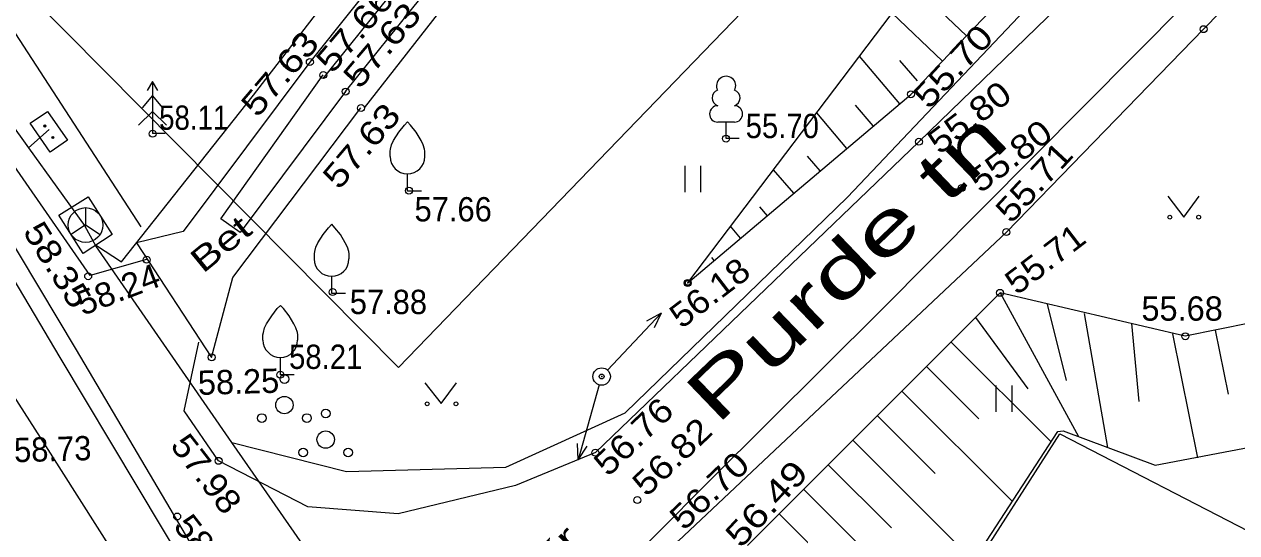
# Model space of a CAD drawing. Extents: x 640665 to 640855, y 6455425 to 6455565.
# Drawn here: x 640710.15 to 640745.05, y 6455472.92 to 6455487.57 of the extents above; entities that cross this region are included whole.
import ezdxf
from ezdxf.enums import TextEntityAlignment as Align

# ---------------------------------------------------------------- set-up
doc = ezdxf.new("R2010")
doc.units = 0
doc.header["$LTSCALE"] = 0.28
doc.header["$PDMODE"] = 32
doc.header["$PDSIZE"] = 0.14
for name, color, linetype, lineweight in [('11', 7, 'Continuous', 13), ('14', 7, 'Continuous', 13), ('16', 7, 'Continuous', 13), ('17', 7, 'Continuous', 13), ('23', 7, 'Continuous', 13), ('26', 7, 'Continuous', 13), ('28', 7, 'Continuous', 13), ('30', 7, 'Continuous', 13), ('40', 7, 'Continuous', 25), ('41', 7, 'Continuous', 13), ('42', 7, 'Continuous', 13), ('44', 7, 'Continuous', 13), ('59', 7, 'Continuous', 13), ('63', 7, 'Continuous', 13)]:
    doc.layers.add(name, color=color, linetype=linetype, lineweight=lineweight)

msp = doc.modelspace()

# ---------------------------------------------------------------- linework, layer by layer
at = {"layer": '11'}
msp.add_lwpolyline([(640699.18, 6455495.73), (640700.39, 6455494.55), (640703.4, 6455491.02), (640705.96, 6455486.76), (640711.17, 6455477.97), (640715.6, 6455470.55), (640719.47, 6455463.57), (640721.48, 6455460.15), (640727.99, 6455449.55), (640731.41, 6455443.71)], dxfattribs=at)
at = {"layer": '14'}
for p, q in [((640726.94, 6455477.6), (640728.48, 6455479.25)), ((640728.48, 6455479.25), (640728.06, 6455479.02)), ((640728.48, 6455479.25), (640728.28, 6455478.82)), ((640726.7, 6455477.18), (640726.09, 6455475.02)), ((640726.09, 6455475.02), (640726.07, 6455475.49)), ((640726.09, 6455475.02), (640726.35, 6455475.41))]:
    msp.add_line(p, q, dxfattribs=at)
msp.add_point((640726.77, 6455477.42), dxfattribs=at)
at = {"layer": '16'}
msp.add_line((640711.91, 6455481.79), (640712.33, 6455481.51), dxfattribs=at)
msp.add_lwpolyline([(640711.91, 6455482.29), (640711.91, 6455481.79), (640711.5, 6455481.51)], dxfattribs=at)
msp.add_circle((640711.9136, 6455481.7867), 0.5, dxfattribs=at)
at = {"layer": '17'}
msp.add_line((640710.86, 6455484.54), (640710.27, 6455484.01), dxfattribs=at)
for points in [[(640696.29, 6455500.61), (640703.2, 6455493.89), (640710.27, 6455484.01), (640711.9, 6455481.74)], [(640727.45, 6455476.37), (640733.85, 6455482.59), (640749.16, 6455498.76)], [(640712.23, 6455481.2), (640712.95, 6455480.73), (640716.75, 6455485.53), (640721.97, 6455492.31), (640723.45, 6455494.45), (640722.68, 6455495.38)], [(640717.53, 6455454.32), (640718.96, 6455455.98), (640724.29, 6455461.71), (640723.84, 6455464.41), (640716.74, 6455474.64), (640716.12, 6455475.52), (640712.21, 6455481.19), (640711.9, 6455481.74)], [(640716.12, 6455475.52), (640719.42, 6455474.68), (640724.01, 6455474.81), (640727.45, 6455476.37)]]:
    msp.add_lwpolyline(points, dxfattribs=at)
msp.add_lwpolyline([(640711.14, 6455482.07), (640711.99, 6455482.6), (640712.68, 6455481.51), (640711.84, 6455480.97)], close=True, dxfattribs=at)
at = {"layer": '23'}
for points in [[(640719.47, 6455463.57), (640719.89, 6455464.03), (640723.43, 6455467.92), (640729.91, 6455474.45), (640734.81, 6455479.32), (640743.59, 6455488.17), (640750.34, 6455494.86), (640758.02, 6455503.01), (640765.58, 6455511.04), (640769.37, 6455515.09)], [(640732, 6455443.71), (640728.47, 6455449.73), (640721.83, 6455460.48), (640719.48, 6455464.19), (640715.63, 6455471.44), (640711.65, 6455478.19), (640706.22, 6455487.27), (640703.59, 6455491.41), (640700.64, 6455494.88), (640699.32, 6455496.19)]]:
    msp.add_lwpolyline(points, dxfattribs=at)
at = {"layer": '26'}
msp.add_lwpolyline([(640710.82, 6455485.06), (640711.39, 6455484.23), (640710.89, 6455483.89), (640710.32, 6455484.72)], close=True, dxfattribs=at)
for centre, radius in [((640710.7417, 6455484.64), 0.0304), ((640710.7417, 6455484.64), 0.029), ((640710.7417, 6455484.64), 0.0277), ((640710.7417, 6455484.64), 0.0263), ((640710.7417, 6455484.64), 0.0249), ((640710.7417, 6455484.64), 0.0236), ((640710.7417, 6455484.64), 0.0222), ((640710.7417, 6455484.64), 0.0209), ((640710.7417, 6455484.64), 0.0195), ((640710.7417, 6455484.64), 0.0181), ((640710.7417, 6455484.64), 0.0168), ((640710.7417, 6455484.64), 0.0154), ((640710.7417, 6455484.64), 0.014), ((640710.7417, 6455484.64), 0.0127), ((640710.7417, 6455484.64), 0.0113), ((640710.7417, 6455484.64), 0.00996), ((640710.7417, 6455484.64), 0.0086), ((640710.7417, 6455484.64), 0.00724), ((640710.7417, 6455484.64), 0.00587), ((640710.7417, 6455484.64), 0.00451), ((640710.7417, 6455484.64), 0.00315), ((640710.7417, 6455484.64), 0.00179), ((640710.7417, 6455484.64), 0.00043), ((640710.9684, 6455484.3105), 0.0304), ((640710.9684, 6455484.3105), 0.029), ((640710.9684, 6455484.3105), 0.0277), ((640710.9684, 6455484.3105), 0.0263), ((640710.9684, 6455484.3105), 0.0249), ((640710.9684, 6455484.3105), 0.0236), ((640710.9684, 6455484.3105), 0.0222), ((640710.9684, 6455484.3105), 0.0209), ((640710.9684, 6455484.3105), 0.0195), ((640710.9684, 6455484.3105), 0.0181), ((640710.9684, 6455484.3105), 0.0168), ((640710.9684, 6455484.3105), 0.0154), ((640710.9684, 6455484.3105), 0.014), ((640710.9684, 6455484.3105), 0.0127), ((640710.9684, 6455484.3105), 0.0113), ((640710.9684, 6455484.3105), 0.00996), ((640710.9684, 6455484.3105), 0.0086), ((640710.9684, 6455484.3105), 0.00724), ((640710.9684, 6455484.3105), 0.00587), ((640710.9684, 6455484.3105), 0.00451), ((640710.9684, 6455484.3105), 0.00315), ((640710.9684, 6455484.3105), 0.00179), ((640710.9684, 6455484.3105), 0.00043), ((640726.7697, 6455477.4215), 0.25)]:
    msp.add_circle(centre, radius, dxfattribs=at)
at = {"layer": '28'}
msp.add_lwpolyline([(640729.37, 6455458.85), (640733.14, 6455465.24), (640737.24, 6455471.52), (640739.96, 6455475.77), (640745.69, 6455472.81)], dxfattribs=at)
at = {"layer": '30'}
for p, q in [((640718.75, 6455486.01), (640732.61, 6455503.27)), ((640719.4, 6455485.63), (640733.07, 6455502.74)), ((640719.94, 6455485.16), (640733.34, 6455502.34))]:
    msp.add_line(p, q, dxfattribs=at)
for points in [[(640758.45, 6455508.46), (640750.2, 6455499.04), (640741.75, 6455489.87), (640735.9, 6455484.18)], [(640728.78, 6455502.05), (640729.11, 6455499.94), (640718.37, 6455486.48)], [(640713.67, 6455480.79), (640712.04, 6455480.33), (640708.18, 6455485.9), (640702.98, 6455493.31), (640695.92, 6455500.61)], [(640752.85, 6455496.37), (640744.1, 6455487.43), (640738.42, 6455481.58)], [(640718.37, 6455486.48), (640714.72, 6455481.6), (640713.38, 6455481.27), (640715.54, 6455477.97), (640716.15, 6455480.27), (640719.84, 6455485.16)], [(640719.4, 6455485.63), (640716.36, 6455481.57), (640715.81, 6455481.96), (640718.75, 6455486.11)], [(640735.9, 6455484.18), (640726.59, 6455475.23), (640724.29, 6455474.28), (640720.91, 6455473.46), (640718.31, 6455473.67), (640715.74, 6455474.99), (640714.75, 6455476.43), (640715.17, 6455478.41)], [(640724.12, 6455459.44), (640723.54, 6455461.58), (640723.33, 6455463.26), (640723.59, 6455464.86), (640725.16, 6455468.19), (640728.98, 6455472.69), (640738.42, 6455481.58)], [(640712.22, 6455454.32), (640716.65, 6455459.34), (640717.94, 6455461.56), (640717.98, 6455463.21), (640717.17, 6455465.1), (640712.71, 6455472.37), (640710.77, 6455475.42), (640707.91, 6455479.88), (640706.59, 6455480.13)]]:
    msp.add_lwpolyline(points, dxfattribs=at)
at = {"layer": '40'}
msp.add_lwpolyline([(640720.92, 6455477.68), (640764.32, 6455522.65), (640747.25, 6455541.02), (640745.1, 6455538.49), (640724.51, 6455516.67), (640703.93, 6455494.84)], close=True, dxfattribs=at)
at = {"layer": '41'}
for p, q in [((640729.16, 6455483.49), (640729.16, 6455482.73)), ((640729.62, 6455483.49), (640729.62, 6455482.73)), ((640743.07, 6455482.62), (640743.53, 6455482.01)), ((640743.53, 6455482.01), (640743.97, 6455482.62)), ((640721.68, 6455477.24), (640722.15, 6455476.64)), ((640722.15, 6455476.64), (640722.59, 6455477.24)), ((640738.12, 6455477.16), (640738.12, 6455476.4)), ((640738.58, 6455477.16), (640738.58, 6455476.4))]:
    msp.add_line(p, q, dxfattribs=at)
msp.add_lwpolyline([(640704.85, 6455494.7), (640709.52, 6455487.87), (640713.5, 6455481.73)], dxfattribs=at)
for centre in [(640743.1277, 6455482.0122), (640743.9565, 6455482.0122), (640721.7466, 6455476.6357), (640722.5754, 6455476.6357)]:
    msp.add_circle(centre, 0.055, dxfattribs=at)
at = {"layer": '42'}
for p, q in [((640729.25, 6455480.12), (640735.34, 6455488.17)), ((640736.58, 6455486.51), (640735.13, 6455487.89)), ((640737.27, 6455487.24), (640736.53, 6455487.94)), ((640735.35, 6455485.28), (640734.19, 6455486.65)), ((640735.86, 6455485.94), (640735.35, 6455486.53)), ((640729.25, 6455480.12), (640735.67, 6455485.55)), ((640734.59, 6455484.64), (640734.08, 6455485.24)), ((640733.83, 6455483.99), (640732.96, 6455485.02)), ((640733.06, 6455483.35), (640732.7, 6455483.77)), ((640732.3, 6455482.7), (640731.72, 6455483.38)), ((640731.54, 6455482.05), (640731.32, 6455482.31)), ((640730.77, 6455481.41), (640730.48, 6455481.75)), ((640730.01, 6455480.76), (640729.94, 6455480.85)), ((640738.24, 6455479.83), (640730.97, 6455472.55)), ((640738.24, 6455479.83), (640740.5, 6455475.69)), ((640739.6, 6455479.51), (640740.14, 6455477.31)), ((640737.53, 6455479.12), (640739.04, 6455477.07)), ((640740.66, 6455479.24), (640741.33, 6455475.38)), ((640742.02, 6455478.95), (640742.23, 6455476.7)), ((640743.2, 6455478.65), (640743.92, 6455475.08)), ((640744.43, 6455478.76), (640744.81, 6455476.91)), ((640736.82, 6455478.42), (640739.71, 6455475.54)), ((640736.12, 6455477.71), (640737.63, 6455476.2)), ((640735.41, 6455477), (640738.59, 6455473.83)), ((640734.71, 6455476.29), (640736.37, 6455474.63)), ((640734, 6455475.59), (640737.48, 6455472.11)), ((640733.29, 6455474.88), (640735.11, 6455473.06)), ((640732.59, 6455474.17), (640736.37, 6455470.39)), ((640731.88, 6455473.46), (640733.85, 6455471.5))]:
    msp.add_line(p, q, dxfattribs=at)
for points in [[(640735.67, 6455485.55), (640736.58, 6455486.51), (640737.27, 6455487.24), (640737.96, 6455487.96), (640738.65, 6455488.69), (640739.34, 6455489.41), (640740.03, 6455490.14), (640740.72, 6455490.86), (640741.41, 6455491.59), (640742.1, 6455492.31), (640742.79, 6455493.04), (640743.48, 6455493.76), (640744.17, 6455494.48), (640744.6, 6455495.34), (640745.04, 6455496.23), (640745.49, 6455497.13), (640745.94, 6455498.02), (640746.39, 6455498.91)], [(640761.09, 6455494.95), (640755.34, 6455490.06), (640750.5, 6455483.9), (640747.37, 6455479.35), (640743.57, 6455478.58), (640738.24, 6455479.83)], [(640731.54, 6455454.32), (640729.28, 6455458.84), (640735.07, 6455468.39), (640739.9, 6455475.84), (640740.06, 6455475.86), (640742.7, 6455474.87), (640747.04, 6455475.69)]]:
    msp.add_lwpolyline(points, dxfattribs=at)
msp.add_point((640729.25, 6455480.12), dxfattribs=at)
at = {"layer": '44'}
for p, q in [((640713.84, 6455485.92), (640713.84, 6455484.42)), ((640730.59, 6455484.75), (640730.11, 6455484.75)), ((640714.2, 6455484.42), (640713.84, 6455484.42))]:
    msp.add_line(p, q, dxfattribs=at)
for points in [[(640713.99, 6455485.66), (640713.84, 6455485.92), (640713.69, 6455485.66)], [(640714.14, 6455485.16), (640713.84, 6455485.52), (640713.54, 6455485.16)], [(640714.24, 6455484.66), (640713.84, 6455485.06), (640713.44, 6455484.66)], [(640720.68, 6455483.76), (640720.68, 6455483.91), (640720.69, 6455483.97), (640720.72, 6455484.1), (640720.78, 6455484.22), (640720.93, 6455484.46), (640721.09, 6455484.66), (640721.18, 6455484.76)], [(640721.68, 6455483.76), (640721.68, 6455483.91), (640721.67, 6455483.97), (640721.63, 6455484.1), (640721.57, 6455484.22), (640721.43, 6455484.46), (640721.27, 6455484.66), (640721.18, 6455484.76)], [(640730.73, 6455484.28), (640730.35, 6455484.28), (640730.35, 6455484.75)], [(640721.58, 6455482.76), (640721.18, 6455482.76), (640721.18, 6455483.26)], [(640718.5, 6455480.81), (640718.5, 6455480.96), (640718.51, 6455481.02), (640718.54, 6455481.15), (640718.6, 6455481.27), (640718.75, 6455481.51), (640718.91, 6455481.71), (640719, 6455481.81)], [(640719.5, 6455480.81), (640719.5, 6455480.96), (640719.49, 6455481.02), (640719.45, 6455481.15), (640719.39, 6455481.27), (640719.25, 6455481.51), (640719.09, 6455481.71), (640719, 6455481.81)], [(640719.4, 6455479.81), (640719, 6455479.81), (640719, 6455480.31)], [(640717.02, 6455478.47), (640717.02, 6455478.62), (640717.03, 6455478.69), (640717.06, 6455478.82), (640717.12, 6455478.94), (640717.27, 6455479.17), (640717.43, 6455479.38), (640717.52, 6455479.47)], [(640718.02, 6455478.47), (640718.02, 6455478.62), (640718.01, 6455478.69), (640717.97, 6455478.82), (640717.91, 6455478.94), (640717.77, 6455479.17), (640717.61, 6455479.38), (640717.52, 6455479.47)], [(640717.92, 6455477.47), (640717.52, 6455477.47), (640717.52, 6455477.97)]]:
    msp.add_lwpolyline(points, dxfattribs=at)
for centre, radius in [((640717.6359, 6455477.3492), 0.125), ((640717.6359, 6455476.5992), 0.25), ((640718.8246, 6455476.3541), 0.125), ((640716.9859, 6455476.2242), 0.125), ((640718.2859, 6455476.2242), 0.125), ((640718.8246, 6455475.6041), 0.25), ((640718.1746, 6455475.2291), 0.125), ((640719.4746, 6455475.2291), 0.125)]:
    msp.add_circle(centre, radius, dxfattribs=at)
for centre, radius, start, end in [((640730.352, 6455485.795), 0.277, 332.5799, 207.4201), ((640730.1819, 6455485.4476), 0.2326, 109.02174, 253.14154), ((640730.5221, 6455485.4476), 0.2326, 286.85082, 70.98591), ((640730.1145, 6455484.9875), 0.2375, 90.0016, 269.39529), ((640730.5895, 6455484.9875), 0.2375, 270.6047, 89.9984), ((640721.1776, 6455483.7578), 0.5, 180, 0), ((640718.9957, 6455480.8082), 0.5, 180, 0), ((640717.518, 6455478.472), 0.5, 180, 0)]:
    msp.add_arc(centre, radius, start, end, dxfattribs=at)
at = {"layer": '59'}
for centre in [(640744.0997, 6455487.4294), (640718.3694, 6455486.4811), (640718.7537, 6455486.1064), (640719.3984, 6455485.6323), (640735.6715, 6455485.5539), (640719.8435, 6455485.1559), (640713.843, 6455484.415), (640730.352, 6455484.275), (640735.9028, 6455484.1841), (640721.223, 6455482.776), (640737.1348, 6455482.8505), (640738.4203, 6455481.5845), (640713.6685, 6455480.785), (640711.9867, 6455480.3114), (640719.023, 6455479.853), (640729.2455, 6455480.1156), (640738.2373, 6455479.8323), (640743.5732, 6455478.5814), (640715.5442, 6455477.9742), (640717.518, 6455477.472), (640715.7416, 6455474.9914), (640726.5896, 6455475.2259), (640727.7981, 6455473.8616), (640714.5487, 6455473.3878)]:
    msp.add_circle(centre, 0.1, dxfattribs=at)

# ---------------------------------------------------------------- texts
at = {"layer": '30'}
for s, rotation, width, p in [('Bet', 39.382, 1.35, (640715.29, 6455480.37)), ('Kr', 45.57, 1.55, (640725.16, 6455471.67))]:
    msp.add_text(s, height=0.7, rotation=rotation, dxfattribs=dict(at, width=width)).set_placement(p)
at = {"layer": '59'}
for s, rotation, width, p in [('57.66', 49.687, 1.2, (640719.9251, 6455487.1886)), ('57.63', 49.687, 1.2, (640720.7109, 6455486.7436)), ('57.63', 49.687, 1.2, (640717.7709, 6455485.9236)), ('55.70', 47.196, 1.2, (640737.1452, 6455486.1222)), ('55.80', 37.391, 1.15, (640737.5675, 6455484.6112)), ('57.63', 49.687, 1.2, (640720.1209, 6455483.8436)), ('55.80', 37.391, 1.15, (640738.7425, 6455483.4973)), ('55.71', 47.182, 1.15, (640739.4725, 6455482.7871)), ('58.35', 302.182, 1.15, (640710.806, 6455480.4564)), ('55.71', 37.391, 1.1, (640739.7475, 6455480.5282)), ('58.24', 20.897, 1.05, (640712.9752, 6455479.6049)), ('56.18', 37.391, 1.1, (640730.0925, 6455479.5568)), (' 56.76', 43.7, 1.15, (640727.8182, 6455475.335)), (' 56.82', 43.7, 1.15, (640728.9282, 6455474.755)), (' 57.98', 307.79, 1.1, (640715.0274, 6455474.5195)), ('58.73', 1.621, 0.95, (640710.9751, 6455474.9815)), (' 56.70', 43.7, 1.15, (640730.0032, 6455473.7807)), ('56.49', 47.273, 1.25, (640731.7699, 6455473.5225)), (' 58.21', 307.79, 1.1, (640715.1164, 6455472.1995))]:
    msp.add_text(s, height=0.7, rotation=rotation, dxfattribs=dict(at, width=width)).set_placement(p, align=Align.CENTER)
for s, width, p in [('58.11', 0.85, (640715.025, 6455484.53)), ('55.70', 0.9, (640731.97, 6455484.29)), ('57.66', 0.95, (640722.495, 6455481.89)), ('57.88', 0.95, (640720.63, 6455479.22)), ('58.21', 0.9, (640718.825, 6455477.64))]:
    msp.add_text(s, height=0.7, dxfattribs=dict(at, width=width)).set_placement(p, align=Align.CENTER)
msp.add_text(' 55.68', height=0.7, dxfattribs=at).set_placement((640743.35, 6455479.03), align=Align.CENTER)
msp.add_text('58.25', height=0.7, rotation=1.621, dxfattribs=at).set_placement((640716.3251, 6455476.9227), align=Align.CENTER)
at = {"layer": '63', "width": 1.55}
msp.add_text('Purde tn', height=1.5, rotation=43.789, dxfattribs=at).set_placement((640734.326, 6455480.0645), align=Align.CENTER)

doc.saveas('drawing.dxf')
